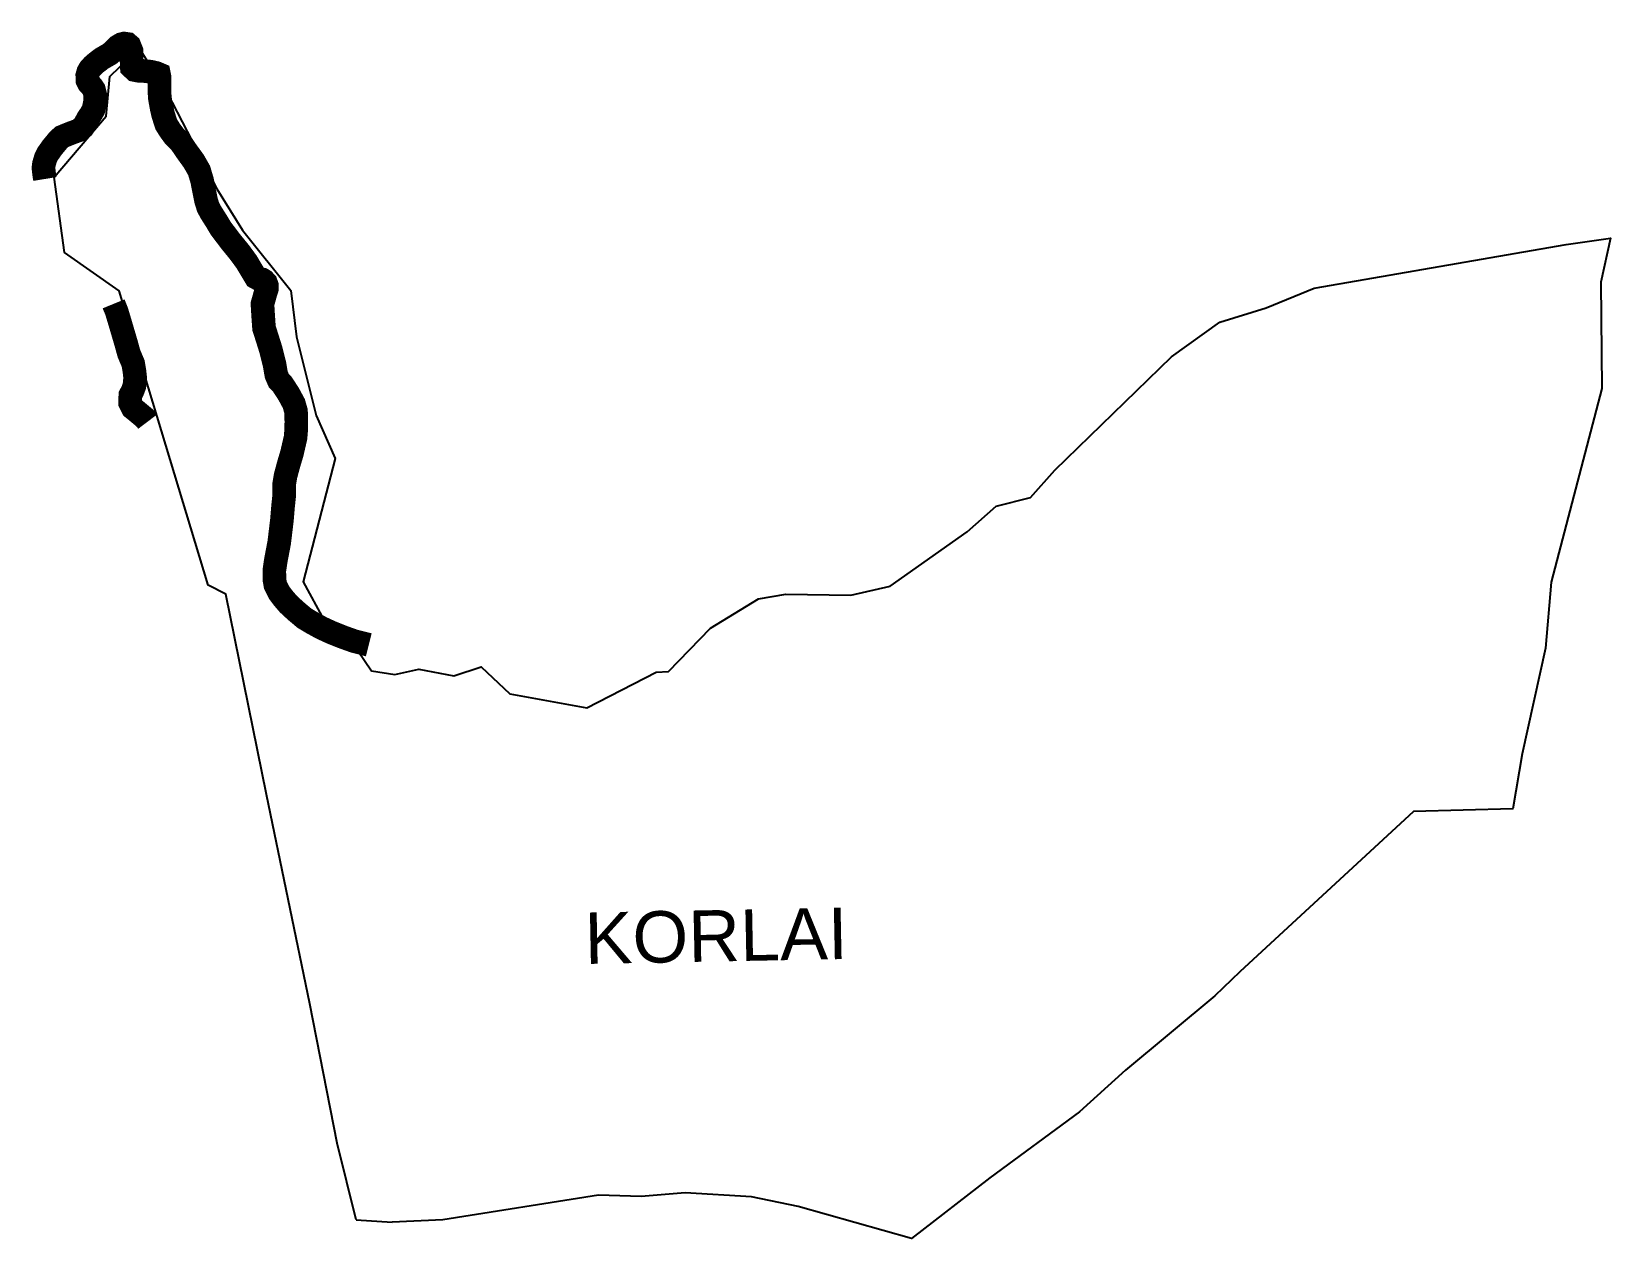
# Model space of a CAD drawing. Header units: metres. Extents: x 278864 to 282207, y 2048811 to 2051365.
import ezdxf

# ---------------------------------------------------------------- set-up
doc = ezdxf.new("R2010")
doc.units = ezdxf.units.M
doc.header["$MEASUREMENT"] = 0
for name, color, linetype in [('UNPROTECTED', 130, 'Continuous'), ('village', 3, 'Continuous'), ('VILLAGE NAME', 250, 'Continuous')]:
    doc.layers.add(name, color=color, linetype=linetype)
doc.styles.get("Standard").update_dxf_attribs({"font": 'arial.ttf'})

msp = doc.modelspace()

# ---------------------------------------------------------------- linework, layer by layer
at = {"color": 3}
msp.add_lwpolyline([(280906.2, 2050360.4), (280978.9, 2050378.7)], dxfattribs=at)
at = {"layer": 'UNPROTECTED', "const_width": 50, "flags": 128}
for points in [[(279577.8, 2050066.8), (279547.6, 2050074.4), (279524.5, 2050082.6), (279497.4, 2050093.4), (279477.2, 2050102.8), (279457.5, 2050113.6), (279441.2, 2050123.4), (279422.8, 2050138.9), (279407.8, 2050152.8), (279396.6, 2050165.8), (279387.9, 2050177.4), (279380, 2050193.3), (279378, 2050204.8), (279377.8, 2050224.1), (279381.1, 2050246.2), (279388.1, 2050282.9), (279393.9, 2050330.9), (279396.4, 2050360.8), (279398.8, 2050383.6), (279398.6, 2050406.8), (279401.5, 2050424.2), (279408.2, 2050449.1), (279415.2, 2050472.6), (279422.8, 2050505.7), (279424.1, 2050522.4), (279424.4, 2050539.8), (279423.8, 2050558.3), (279423.7, 2050561.3), (279419.2, 2050577.2), (279408.2, 2050597.6), (279395, 2050617.9), (279387.4, 2050625.8), (279382, 2050638.2), (279378, 2050661.4), (279370.6, 2050690.9), (279362.1, 2050717.9), (279356, 2050737), (279354.1, 2050764.1), (279352.7, 2050788.3), (279356.5, 2050801.8), (279358.7, 2050810), (279361.8, 2050819.7), (279362.1, 2050827), (279359.8, 2050833.5), (279355.4, 2050838), (279352.2, 2050840), (279343.9, 2050841.6), (279338.6, 2050844.5), (279319, 2050877.3), (279304.7, 2050896.8), (279285.4, 2050920.5), (279264.6, 2050947.9), (279254.3, 2050965.1), (279244, 2050981.2), (279237.7, 2050992.8), (279233.4, 2051006.6), (279228.7, 2051029.9), (279224.8, 2051049.7), (279218.5, 2051070.8), (279207.1, 2051090.6), (279190.6, 2051113.4), (279179.2, 2051130.4), (279165.5, 2051144.1), (279157.6, 2051154.7), (279149.1, 2051168.2), (279142.5, 2051188.5), (279139.2, 2051202.9), (279135.6, 2051222.9), (279134.4, 2051239.9), (279134.4, 2051257.2), (279134.7, 2051268.5), (279133.5, 2051274.5), (279127.7, 2051277), (279116.4, 2051279.6), (279102.8, 2051281.2), (279090.8, 2051281.7), (279082.4, 2051283.3), (279076.2, 2051289.1), (279075.5, 2051304.8), (279075.3, 2051324.2), (279070.9, 2051335.1), (279067.2, 2051338.3), (279060, 2051339.3), (279054.2, 2051337.9), (279047.1, 2051333.7), (279037.6, 2051324.2), (279029.5, 2051317.3), (279012.6, 2051307.6), (279000.8, 2051298.6), (278993.4, 2051292.1), (278987.4, 2051285.4), (278983.9, 2051279.4), (278981.8, 2051271.8), (278982.3, 2051260.9), (278985.3, 2051255.1), (278991.3, 2051248.4), (278995.9, 2051241.5), (278998.5, 2051231.3), (278998.8, 2051219), (278994.9, 2051199.4), (278988.9, 2051188.9), (278982.8, 2051180.1), (278978, 2051170.8), (278972.8, 2051162.5), (278962.8, 2051155.4), (278949.6, 2051150.6), (278938.1, 2051146.1), (278928.3, 2051142), (278920.9, 2051135.4), (278907.5, 2051119.2), (278897.9, 2051105.6), (278893.7, 2051096.9), (278890, 2051084.4), (278889, 2051076.1), (278890.5, 2051062.6), (278892.1, 2051052.7)], [(279037.5, 2050788.4), (279043.8, 2050773), (279053.2, 2050741.6), (279063.9, 2050705.3), (279069.9, 2050683.5), (279078.9, 2050662.1), (279081.5, 2050647.1), (279083.2, 2050631.7), (279081.5, 2050614.5), (279077.5, 2050603.9), (279073.1, 2050595.5), (279072.5, 2050587.1), (279072.7, 2050578.5), (279074.6, 2050574.6), (279078.2, 2050567.7), (279087.5, 2050560.2), (279104.3, 2050546.1), (279109.6, 2050539.1)]]:
    msp.add_lwpolyline(points, dxfattribs=at)
at = {"layer": 'village'}
msp.add_lwpolyline([(279551.2, 2048850.1), (279627.1, 2048845)], dxfattribs=at)
for points in [[(279551.2, 2048850.1, 0), (279510.8, 2049012.2, 0), (279452.8, 2049306.7, 0), (279360.9, 2049749.9, 0), (279275, 2050173.9, 0), (279237.4, 2050193, 0), (279049.2, 2050816.3, 0), (278933.5, 2050897.2, 0), (278911.5, 2051056.5, 0), (279022.1, 2051185.6, 0), (279029.7, 2051269.9, 0), (279091.6, 2051329.5, 0), (279106, 2051307, 0), (279161.4, 2051214.4, 0), (279256.3, 2051031.6, 0), (279310.3, 2050944.5, 0), (279412.5, 2050816.9, 0), (279424.8, 2050718.3, 0), (279466.2, 2050552.2, 0), (279506.7, 2050461.1, 0), (279439.2, 2050200.3, 0), (279483.2, 2050118.1, 0)], [(280978.9, 2050378.7, 0), (281030.2, 2050436.1, 0), (281277.6, 2050676.4, 0), (281380, 2050749.7, 0), (281477.5, 2050779.8, 0), (281579.4, 2050821.9, 0), (282112.6, 2050914.2, 0), (282206.6, 2050927.5, 0), (282186.2, 2050834.5, 0), (282188.4, 2050609.2, 0), (282080.9, 2050199.5, 0), (282069.5, 2050059.8, 0), (282019.9, 2049835.8, 0), (282000.3, 2049719.6, 0), (281789.6, 2049713.8, 0), (281421.7, 2049374.8, 0), (281369.4, 2049324.2, 0), (281179.9, 2049166.6, 0), (281082.8, 2049078.1, 0), (280892.5, 2048938.6, 0), (280727.1, 2048810.5, 0), (280487, 2048878.2, 0), (280387.8, 2048898.7, 0), (280247.8, 2048907.2, 0), (280154.8, 2048899.3, 0), (280064.4, 2048901.8, 0), (279734.3, 2048849.7, 0), (279627.1, 2048845, 0)], [(279483.2, 2050118.1, 0), (279538.9, 2050077.5, 0), (279583.2, 2050011.4, 0), (279632.7, 2050003.7, 0), (279683.7, 2050015.3, 0), (279757.9, 2050001.3, 0), (279815.6, 2050019.9, 0), (279876.5, 2049963.4, 0), (280039.1, 2049933.5, 0), (280186.2, 2050008.6, 0), (280212.5, 2050010.2, 0), (280301.4, 2050101.8, 0), (280403, 2050164.2, 0), (280460.6, 2050174.1, 0), (280598.2, 2050171.9, 0), (280681.6, 2050190.7, 0), (280844.4, 2050305.6, 0), (280906.2, 2050360.4, 0)]]:
    msp.add_polyline3d(points, dxfattribs=at)

# ---------------------------------------------------------------- texts
at = {"layer": 'VILLAGE NAME', "insert": (280033.6, 2049500), "char_height": 108.748, "attachment_point": 1, "rotation": 1.1028}
msp.add_mtext_dynamic_manual_height_columns('{\\fArial|b0|i0|c0|p34;KORLAI}', width=726.929, gutter_width=543.7, heights=[0], dxfattribs=at)

doc.saveas('drawing.dxf')
